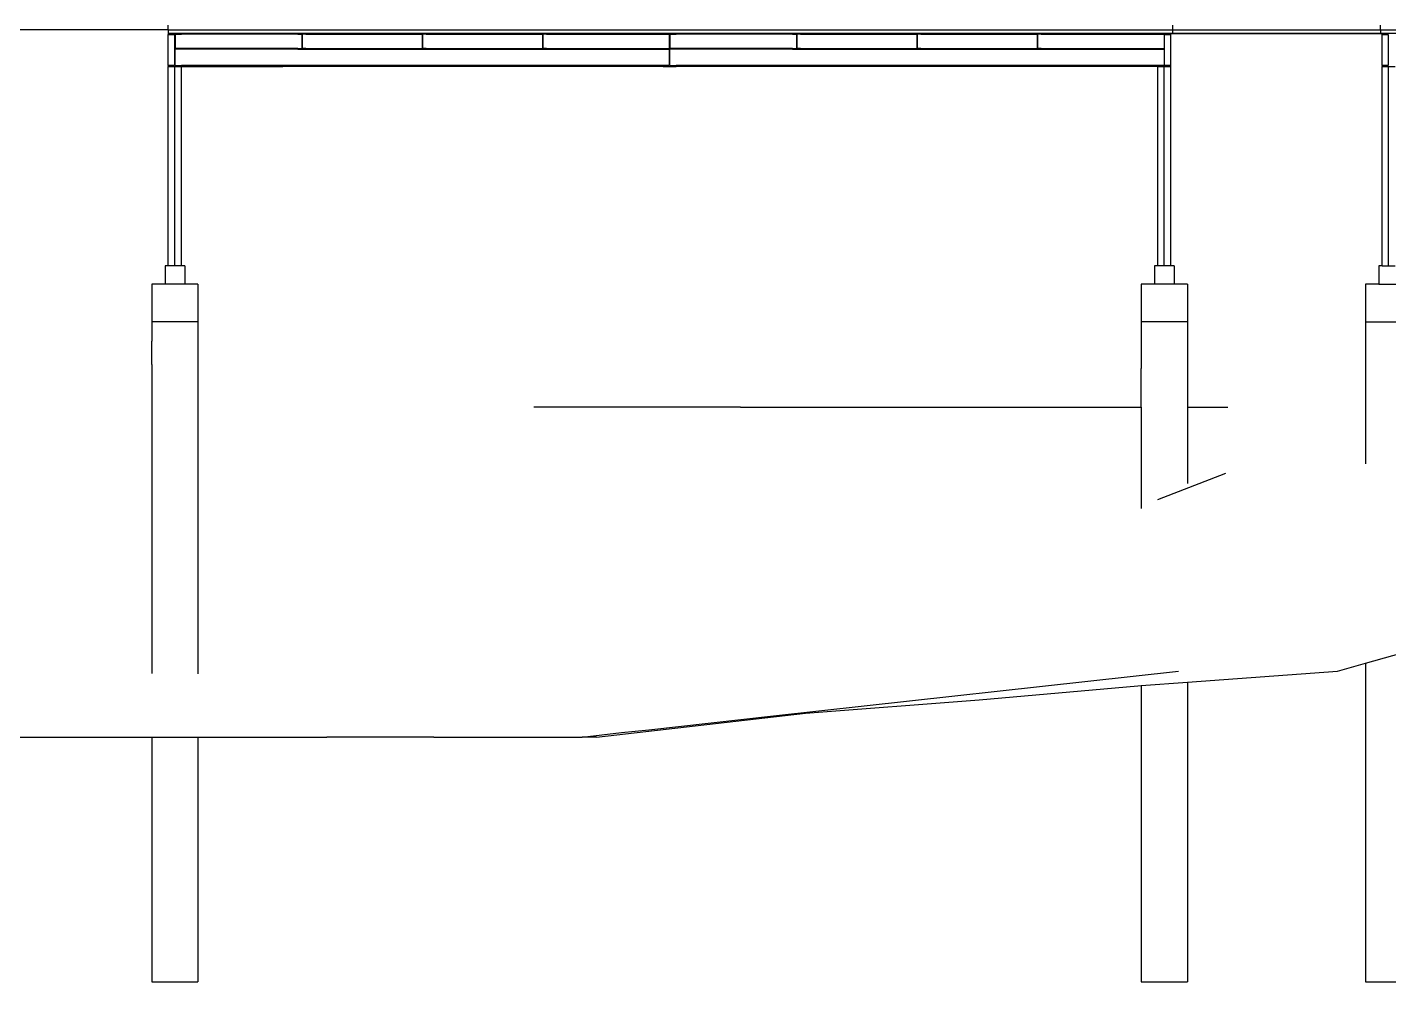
# Model space of a CAD drawing. Extents: x -53 to 53, y -13 to 12.
# Drawn here: x 5.55 to 26.19, y -12.97 to 1.49 of the extents above; entities that cross this region are included whole.
import ezdxf

# ---------------------------------------------------------------- set-up
doc = ezdxf.new("R2010")
doc.units = 0
doc.layers.get('0').update_dxf_attribs({"linetype": 'CONTINUOUS'})
doc.layers.add('SECTIONCUTEDGES', color=7, linetype='CONTINUOUS')

msp = doc.modelspace()

# ---------------------------------------------------------------- linework, layer by layer
for p, q in [((7.684, 1.457), (7.684, 1.401)), ((7.684, 1.457), (7.684, 1.401)), ((7.684, 1.451), (7.684, 1.401)), ((22.906, 1.451), (22.906, 1.401)), ((26.062, 1.451), (26.062, 1.401)), ((7.684, 1.401), (22.906, 1.401)), ((7.684, 1.401), (7.684, 1.396)), ((7.684, 1.401), (7.684, 1.396)), ((7.684, 1.401), (7.684, 1.396)), ((7.684, 1.254), (7.684, 1.38)), ((7.684, 0.912), (7.684, 1.254)), ((9.649, 1.396), (7.884, 1.396)), ((9.649, 1.386), (7.884, 1.386)), ((9.769, 1.396), (11.474, 1.396)), ((9.769, 1.386), (11.474, 1.386)), ((11.594, 1.396), (13.299, 1.396)), ((11.594, 1.386), (13.299, 1.386)), ((13.419, 1.396), (15.184, 1.396)), ((13.419, 1.386), (15.184, 1.386)), ((17.149, 1.396), (15.384, 1.396)), ((17.149, 1.386), (15.384, 1.386)), ((17.269, 1.396), (18.974, 1.396)), ((17.269, 1.386), (18.974, 1.386)), ((19.094, 1.396), (20.799, 1.396)), ((19.094, 1.386), (20.799, 1.386)), ((20.919, 1.396), (22.684, 1.396)), ((20.919, 1.386), (22.684, 1.386)), ((22.884, 1.396), (22.906, 1.396)), ((22.884, 1.217), (22.884, 1.38)), ((22.906, 1.401), (22.906, 1.396)), ((22.906, 1.401), (26.062, 1.401)), ((22.906, 1.396), (23.034, 1.396)), ((23.034, 1.396), (23.494, 1.396)), ((23.494, 1.396), (25.487, 1.396)), ((25.487, 1.396), (26.062, 1.396)), ((26.062, 1.401), (26.062, 1.396)), ((26.062, 1.401), (41.284, 1.401)), ((26.062, 1.396), (26.084, 1.396)), ((26.084, 1.091), (26.084, 1.38)), ((9.649, 1.165), (7.789, 1.165)), ((9.649, 1.156), (7.789, 1.156)), ((9.769, 1.165), (11.474, 1.165)), ((9.769, 1.156), (11.474, 1.156)), ((11.594, 1.165), (13.299, 1.165)), ((11.594, 1.156), (13.299, 1.156)), ((13.419, 1.165), (15.279, 1.165)), ((13.419, 1.156), (15.279, 1.156)), ((17.149, 1.165), (15.289, 1.165)), ((17.149, 1.156), (15.289, 1.156)), ((17.269, 1.165), (18.974, 1.165)), ((17.269, 1.156), (18.974, 1.156)), ((19.094, 1.165), (20.799, 1.165)), ((19.094, 1.156), (20.799, 1.156)), ((20.919, 1.165), (22.779, 1.165)), ((20.919, 1.156), (22.779, 1.156)), ((22.884, 0.912), (22.884, 1.217)), ((26.084, 0.912), (26.084, 1.091)), ((7.684, 0.733), (7.684, 0.896)), ((7.784, -2.124), (7.784, 0.896)), ((15.184, 0.912), (7.884, 0.912)), ((7.884, 0.896), (8.706, 0.896)), ((7.884, 0.733), (7.884, 0.896)), ((8.706, 0.896), (9.016, 0.896)), ((9.016, 0.896), (9.421, 0.896)), ((11.96, 0.896), (9.421, 0.896)), ((12.414, 0.896), (11.96, 0.896)), ((14.576, 0.896), (12.414, 0.896)), ((14.945, 0.896), (14.576, 0.896)), ((15.184, 0.896), (14.945, 0.896)), ((22.684, 0.912), (15.384, 0.912)), ((16.713, 0.896), (15.384, 0.896)), ((17.125, 0.896), (16.713, 0.896)), ((19.278, 0.896), (17.125, 0.896)), ((19.709, 0.896), (19.278, 0.896)), ((22.24, 0.896), (19.709, 0.896)), ((22.614, 0.896), (22.24, 0.896)), ((22.684, 0.896), (22.614, 0.896)), ((22.684, 0.733), (22.684, 0.896)), ((22.784, -2.124), (22.784, 0.896)), ((22.884, 0.733), (22.884, 0.896)), ((26.084, 0.779), (26.084, 0.896)), ((26.184, -2.124), (26.184, 0.896)), ((7.684, 0.099), (7.684, 0.733)), ((7.884, -0.035), (7.884, 0.733)), ((22.684, 0.126), (22.684, 0.733)), ((22.884, 0.231), (22.884, 0.733)), ((26.084, 0.733), (26.084, 0.779)), ((26.084, -0.24), (26.084, 0.733)), ((22.884, -0.267), (22.884, 0.231)), ((7.684, -0.267), (7.684, 0.099)), ((22.684, -0.267), (22.684, 0.126)), ((7.884, -0.267), (7.884, -0.035)), ((7.684, -0.639), (7.684, -0.267)), ((7.884, -0.502), (7.884, -0.267)), ((22.684, -0.829), (22.684, -0.267)), ((22.884, -0.755), (22.884, -0.267)), ((26.084, -0.267), (26.084, -0.24)), ((26.084, -0.447), (26.084, -0.267)), ((7.884, -1.267), (7.884, -0.502)), ((26.084, -1.267), (26.084, -0.447)), ((7.684, -1.267), (7.684, -0.639)), ((22.884, -1.267), (22.884, -0.755)), ((22.684, -1.267), (22.684, -0.829)), ((7.684, -2.055), (7.684, -1.267)), ((7.884, -1.907), (7.884, -1.267)), ((22.684, -1.788), (22.684, -1.267)), ((22.884, -1.7), (22.884, -1.267)), ((26.084, -1.383), (26.084, -1.267)), ((26.084, -2.124), (26.084, -1.383)), ((22.684, -2.124), (22.684, -1.788)), ((22.884, -2.124), (22.884, -1.7)), ((7.684, -2.124), (7.684, -2.055)), ((7.884, -2.124), (7.884, -1.907)), ((7.684, -2.124), (7.634, -2.124)), ((7.634, -2.124), (7.634, -2.267)), ((7.634, -2.267), (7.634, -2.329)), ((7.784, -2.124), (7.684, -2.124)), ((7.884, -2.124), (7.784, -2.124)), ((7.934, -2.124), (7.884, -2.124)), ((7.934, -2.124), (7.934, -2.267)), ((7.934, -2.267), (7.934, -2.404)), ((22.684, -2.124), (22.634, -2.124)), ((22.634, -2.124), (22.634, -2.267)), ((22.634, -2.267), (22.634, -2.404)), ((22.784, -2.124), (22.684, -2.124)), ((22.884, -2.124), (22.784, -2.124)), ((22.934, -2.124), (22.884, -2.124)), ((22.934, -2.124), (22.934, -2.267)), ((22.934, -2.267), (22.934, -2.404)), ((26.084, -2.124), (26.034, -2.124)), ((26.034, -2.124), (26.034, -2.267)), ((26.034, -2.267), (26.034, -2.366)), ((26.084, -2.124), (26.184, -2.124)), ((26.184, -2.124), (26.284, -2.124)), ((7.634, -2.404), (7.434, -2.404)), ((7.434, -2.404), (7.434, -2.974)), ((7.634, -2.329), (7.634, -2.404)), ((7.934, -2.404), (7.634, -2.404)), ((8.134, -2.404), (7.934, -2.404)), ((8.134, -2.404), (8.134, -2.463)), ((8.134, -2.463), (8.134, -2.974)), ((22.434, -2.404), (22.434, -2.974)), ((22.634, -2.404), (22.434, -2.404)), ((22.934, -2.404), (22.634, -2.404)), ((23.134, -2.404), (22.934, -2.404)), ((23.134, -2.404), (23.134, -2.565)), ((25.918, -2.404), (25.834, -2.404)), ((25.834, -2.404), (25.834, -2.432)), ((25.834, -2.432), (25.834, -2.656)), ((26.034, -2.404), (25.918, -2.404)), ((26.034, -2.366), (26.034, -2.404)), ((26.034, -2.404), (26.334, -2.404)), ((23.134, -2.565), (23.134, -2.974)), ((25.834, -2.656), (25.834, -2.974)), ((8.134, -2.974), (7.434, -2.974)), ((7.434, -2.974), (7.434, -3.267)), ((8.134, -2.974), (8.134, -3.267)), ((23.134, -2.974), (22.434, -2.974)), ((22.434, -2.974), (22.434, -3.19)), ((23.134, -2.974), (23.134, -3.341)), ((25.834, -2.974), (26.534, -2.974)), ((25.834, -2.974), (25.834, -4.267)), ((7.434, -3.62), (7.434, -3.267)), ((8.134, -3.267), (8.134, -3.81)), ((22.434, -3.19), (22.434, -3.681)), ((23.134, -3.341), (23.134, -4.267)), ((7.434, -3.62), (7.434, -4.267)), ((22.434, -4.267), (22.434, -3.681)), ((8.134, -3.81), (8.134, -4.267)), ((7.434, -4.267), (7.434, -5.178)), ((8.134, -4.267), (8.134, -4.976)), ((15.288, -4.267), (13.228, -4.267)), ((16.358, -4.267), (15.288, -4.267)), ((16.358, -4.267), (19.568, -4.267)), ((19.568, -4.267), (21.228, -4.267)), ((21.228, -4.267), (22.434, -4.267)), ((22.434, -4.267), (22.434, -4.614)), ((23.134, -4.267), (23.748, -4.267)), ((23.134, -4.267), (23.134, -4.429)), ((25.834, -4.267), (25.834, -4.323)), ((25.834, -4.323), (25.834, -4.584)), ((23.134, -4.429), (23.134, -4.758)), ((22.434, -4.614), (22.434, -4.87)), ((25.834, -4.584), (25.834, -4.67)), ((25.834, -4.67), (25.834, -4.822)), ((22.434, -4.87), (22.434, -4.979)), ((23.134, -4.758), (23.134, -4.898)), ((23.134, -4.898), (23.134, -5.07)), ((25.834, -4.822), (25.834, -4.97)), ((8.134, -4.976), (8.134, -5.267)), ((22.434, -4.979), (22.434, -5.174)), ((23.134, -5.07), (23.134, -5.12)), ((23.134, -5.12), (23.134, -5.267)), ((25.834, -4.97), (25.834, -5.062)), ((25.834, -5.062), (25.834, -5.125)), ((7.434, -5.178), (7.434, -5.267)), ((7.434, -5.267), (7.434, -5.278)), ((7.434, -5.278), (7.434, -6.267)), ((8.134, -5.267), (8.134, -6.037)), ((22.434, -5.174), (22.434, -5.197)), ((22.434, -5.197), (22.434, -5.267)), ((22.434, -5.267), (22.434, -5.766)), ((22.686, -5.668), (23.718, -5.267)), ((23.134, -5.267), (23.134, -5.422)), ((22.434, -5.766), (22.434, -5.805)), ((8.134, -6.037), (8.134, -6.267)), ((7.434, -6.267), (7.434, -7.233)), ((8.134, -6.267), (8.134, -6.504)), ((8.134, -6.504), (8.134, -7.267)), ((7.434, -7.233), (7.434, -7.267)), ((7.434, -7.267), (7.434, -7.29)), ((7.434, -7.29), (7.434, -8.267)), ((8.134, -7.267), (8.134, -7.922)), ((8.134, -7.922), (8.134, -8.267)), ((25.834, -8.148), (25.834, -12.974)), ((7.434, -8.267), (7.434, -8.304)), ((8.134, -8.267), (8.134, -8.309)), ((16.86, -8.946), (22.998, -8.267)), ((23.134, -8.433), (23.134, -12.974)), ((22.434, -8.484), (22.434, -12.974)), ((14.178, -9.267), (17.345, -8.907)), ((7.434, -9.267), (7.434, -12.974)), ((8.134, -9.267), (8.134, -12.974)), ((14.178, -9.267), (13.958, -9.267)), ((7.434, -12.974), (8.134, -12.974)), ((22.434, -12.974), (23.134, -12.974)), ((25.834, -12.974), (26.534, -12.974))]:
    msp.add_line(p, q)
at = {"layer": 'SECTIONCUTEDGES'}
for p, q in [((5.184, 1.457), (6.434, 1.457)), ((6.434, 1.457), (7.106, 1.457)), ((7.106, 1.457), (7.684, 1.457)), ((7.684, 1.457), (7.684, 1.521)), ((7.684, 1.457), (7.684, 1.451)), ((7.684, 1.451), (22.906, 1.451)), ((22.906, 1.521), (22.906, 1.451)), ((22.906, 1.451), (26.062, 1.451)), ((26.062, 1.451), (26.062, 1.521)), ((26.062, 1.451), (41.284, 1.451)), ((7.684, 1.396), (7.684, 1.38)), ((7.684, 1.396), (7.884, 1.396)), ((7.684, 1.38), (7.779, 1.38)), ((7.779, 1.38), (7.779, 0.912)), ((7.884, 1.38), (7.789, 1.38)), ((7.789, 1.38), (7.789, 1.165)), ((7.884, 1.396), (7.884, 1.386)), ((7.884, 1.386), (7.884, 1.38)), ((9.769, 1.396), (9.649, 1.396)), ((9.649, 1.396), (9.649, 1.386)), ((9.649, 1.386), (9.706, 1.386)), ((9.706, 1.386), (9.706, 1.165)), ((9.712, 1.386), (9.706, 1.386)), ((9.712, 1.386), (9.712, 1.165)), ((9.769, 1.386), (9.712, 1.386)), ((9.769, 1.396), (9.769, 1.386)), ((11.594, 1.396), (11.474, 1.396)), ((11.474, 1.396), (11.474, 1.386)), ((11.474, 1.386), (11.531, 1.386)), ((11.531, 1.386), (11.531, 1.165)), ((11.537, 1.386), (11.531, 1.386)), ((11.537, 1.386), (11.537, 1.165)), ((11.594, 1.386), (11.537, 1.386)), ((11.594, 1.396), (11.594, 1.386)), ((13.419, 1.396), (13.299, 1.396)), ((13.299, 1.396), (13.299, 1.386)), ((13.299, 1.386), (13.356, 1.386)), ((13.356, 1.386), (13.356, 1.165)), ((13.362, 1.386), (13.356, 1.386)), ((13.362, 1.386), (13.362, 1.165)), ((13.419, 1.386), (13.362, 1.386)), ((13.419, 1.396), (13.419, 1.386)), ((15.184, 1.396), (15.184, 1.386)), ((15.184, 1.396), (15.384, 1.396)), ((15.184, 1.38), (15.184, 1.386)), ((15.279, 1.38), (15.184, 1.38)), ((15.279, 1.38), (15.279, 1.165)), ((15.384, 1.38), (15.289, 1.38)), ((15.289, 1.38), (15.289, 1.165)), ((15.384, 1.396), (15.384, 1.386)), ((15.384, 1.386), (15.384, 1.38)), ((17.149, 1.396), (17.149, 1.386)), ((17.269, 1.396), (17.149, 1.396)), ((17.149, 1.386), (17.206, 1.386)), ((17.206, 1.386), (17.206, 1.165)), ((17.212, 1.386), (17.206, 1.386)), ((17.212, 1.386), (17.212, 1.165)), ((17.269, 1.386), (17.212, 1.386)), ((17.269, 1.396), (17.269, 1.386)), ((18.974, 1.396), (18.974, 1.386)), ((19.094, 1.396), (18.974, 1.396)), ((18.974, 1.386), (19.031, 1.386)), ((19.031, 1.386), (19.031, 1.165)), ((19.037, 1.386), (19.031, 1.386)), ((19.037, 1.386), (19.037, 1.165)), ((19.094, 1.386), (19.037, 1.386)), ((19.094, 1.396), (19.094, 1.386)), ((20.919, 1.396), (20.799, 1.396)), ((20.799, 1.396), (20.799, 1.386)), ((20.799, 1.386), (20.856, 1.386)), ((20.856, 1.386), (20.856, 1.165)), ((20.862, 1.386), (20.856, 1.386)), ((20.862, 1.386), (20.862, 1.165)), ((20.919, 1.386), (20.862, 1.386)), ((20.919, 1.396), (20.919, 1.386)), ((22.684, 1.396), (22.684, 1.386)), ((22.684, 1.396), (22.884, 1.396)), ((22.684, 1.38), (22.684, 1.386)), ((22.779, 1.38), (22.684, 1.38)), ((22.779, 1.38), (22.779, 1.165)), ((22.789, 0.912), (22.789, 1.38)), ((22.789, 1.38), (22.884, 1.38)), ((22.884, 1.38), (22.884, 1.396)), ((26.084, 1.396), (26.084, 1.38)), ((26.284, 1.396), (26.084, 1.396)), ((26.084, 1.38), (26.179, 1.38)), ((26.179, 1.38), (26.179, 0.912)), ((7.789, 1.165), (7.789, 1.156)), ((7.789, 0.912), (7.789, 1.156)), ((9.649, 1.165), (9.649, 1.156)), ((9.649, 1.165), (9.706, 1.165)), ((9.649, 1.156), (9.769, 1.156)), ((9.769, 1.165), (9.712, 1.165)), ((9.769, 1.165), (9.769, 1.156)), ((11.474, 1.165), (11.474, 1.156)), ((11.474, 1.165), (11.531, 1.165)), ((11.474, 1.156), (11.594, 1.156)), ((11.594, 1.165), (11.537, 1.165)), ((11.594, 1.165), (11.594, 1.156)), ((13.299, 1.165), (13.299, 1.156)), ((13.299, 1.165), (13.356, 1.165)), ((13.299, 1.156), (13.419, 1.156)), ((13.419, 1.165), (13.362, 1.165)), ((13.419, 1.165), (13.419, 1.156)), ((15.279, 1.165), (15.279, 1.156)), ((15.279, 1.156), (15.279, 0.912)), ((15.289, 1.165), (15.289, 1.156)), ((15.289, 0.912), (15.289, 1.156)), ((17.149, 1.165), (17.149, 1.156)), ((17.149, 1.165), (17.206, 1.165)), ((17.149, 1.156), (17.269, 1.156)), ((17.269, 1.165), (17.212, 1.165)), ((17.269, 1.165), (17.269, 1.156)), ((18.974, 1.165), (18.974, 1.156)), ((18.974, 1.165), (19.031, 1.165)), ((18.974, 1.156), (19.094, 1.156)), ((19.094, 1.165), (19.037, 1.165)), ((19.094, 1.165), (19.094, 1.156)), ((20.799, 1.165), (20.799, 1.156)), ((20.799, 1.165), (20.856, 1.165)), ((20.799, 1.156), (20.919, 1.156)), ((20.919, 1.165), (20.862, 1.165)), ((20.919, 1.165), (20.919, 1.156)), ((22.779, 1.165), (22.779, 1.156)), ((22.779, 1.156), (22.779, 0.912)), ((7.779, 0.912), (7.684, 0.912)), ((7.684, 0.912), (7.684, 0.896)), ((7.684, 0.896), (7.784, 0.896)), ((7.784, 0.896), (7.884, 0.896)), ((7.789, 0.912), (7.884, 0.912)), ((7.884, 0.912), (7.884, 0.896)), ((15.184, 0.912), (15.184, 0.896)), ((15.279, 0.912), (15.184, 0.912)), ((15.184, 0.896), (15.384, 0.896)), ((15.289, 0.912), (15.384, 0.912)), ((15.384, 0.912), (15.384, 0.896)), ((22.684, 0.912), (22.684, 0.896)), ((22.779, 0.912), (22.684, 0.912)), ((22.684, 0.896), (22.784, 0.896)), ((22.784, 0.896), (22.884, 0.896)), ((22.884, 0.912), (22.789, 0.912)), ((22.884, 0.896), (22.884, 0.912)), ((26.084, 0.912), (26.084, 0.896)), ((26.179, 0.912), (26.084, 0.912)), ((26.084, 0.896), (26.184, 0.896)), ((26.184, 0.896), (26.284, 0.896)), ((25.834, -8.148), (26.534, -7.952)), ((25.409, -8.267), (25.834, -8.148)), ((22.434, -8.484), (23.134, -8.433)), ((23.134, -8.433), (25.409, -8.267)), ((19.975, -8.701), (22.383, -8.488)), ((22.383, -8.488), (22.434, -8.484)), ((17.345, -8.907), (19.975, -8.701)), ((14.968, -9.155), (16.86, -8.946)), ((16.86, -8.946), (17.345, -8.907)), ((5.158, -9.267), (7.348, -9.267)), ((7.348, -9.267), (7.434, -9.267)), ((7.434, -9.267), (8.134, -9.267)), ((8.134, -9.267), (10.088, -9.267)), ((11.708, -9.267), (10.088, -9.267)), ((11.708, -9.267), (13.178, -9.267)), ((13.178, -9.267), (13.958, -9.267)), ((13.958, -9.267), (14.557, -9.2)), ((14.557, -9.2), (14.968, -9.155))]:
    msp.add_line(p, q, dxfattribs=at)

doc.saveas('drawing.dxf')
